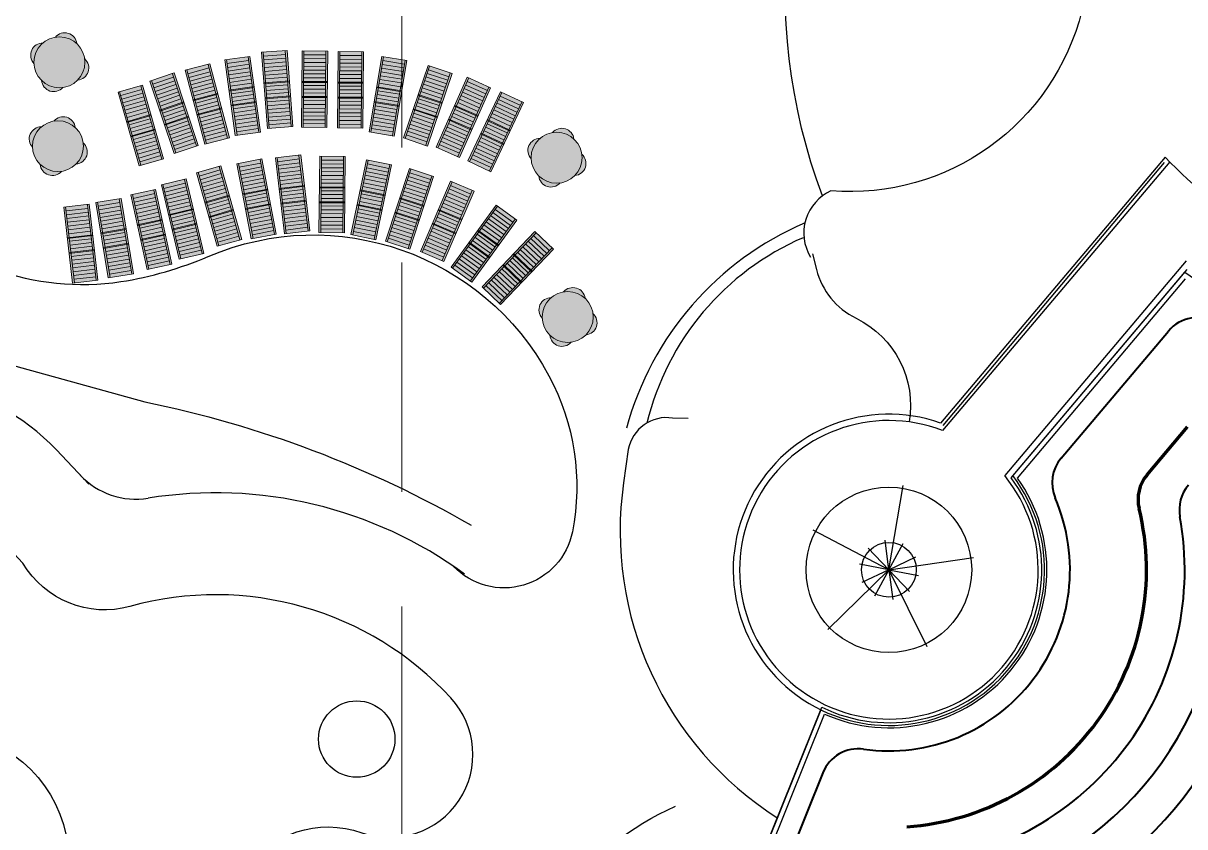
# Model space of a CAD drawing. Header units: feet. Extents: x 10084 to 13321, y 3329 to 8503.
# Drawn here: x 10947.1 to 11038.3, y 4709.6 to 4772.7 of the extents above; entities that cross this region are included whole.
import ezdxf

# ---------------------------------------------------------------- set-up
doc = ezdxf.new("R2010")
doc.units = ezdxf.units.FT
doc.header["$LTSCALE"] = 40
doc.header["$MEASUREMENT"] = 0
doc.linetypes.add('DASHED', pattern=[0.75, 0.5, -0.25])
doc.linetypes.add('HIDDEN', pattern=[0.375, 0.25, -0.125])
for name, color, linetype in [('amenity center', 31, 'Continuous'), ('GRID', 254, 'DASHED'), ('Level 1', 7, 'Continuous'), ('Level 8', 7, 'Continuous')]:
    doc.layers.add(name, color=color, linetype=linetype)

msp = doc.modelspace()

# ---------------------------------------------------------------- hatches: boundary and pattern name
at = {"layer": 'Level 8', "linetype": 'Continuous', "lineweight": 0}
for points in [[(10951.946, 4769.858, -0.658528), (10951.395, 4768.193, -0.163373), (10950.23, 4767.608, -0.644021), (10948.566, 4768.16, -0.183004), (10947.967, 4769.503, -0.65192), (10948.666, 4771.112, -0.130547), (10949.645, 4771.565, -0.639754), (10951.323, 4771.057, -0.175784)], [(10951.83, 4763.276, -0.658528), (10951.279, 4761.611, -0.163373), (10950.115, 4761.026, -0.644021), (10948.45, 4761.578, -0.183004), (10947.851, 4762.921, -0.65192), (10948.551, 4764.53, -0.130547), (10949.529, 4764.982, -0.639754), (10951.208, 4764.475, -0.175784)], [(10990.957, 4762.369, -0.658528), (10990.406, 4760.704, -0.163373), (10989.242, 4760.119, -0.644021), (10987.577, 4760.671, -0.183004), (10986.978, 4762.014, -0.65192), (10987.678, 4763.623, -0.130547), (10988.656, 4764.076, -0.639754), (10990.335, 4763.568, -0.175784)], [(10991.827, 4749.869, -0.658528), (10991.276, 4748.204, -0.163373), (10990.112, 4747.619, -0.644021), (10988.447, 4748.171, -0.183004), (10987.848, 4749.514, -0.65192), (10988.548, 4751.123, -0.130547), (10989.526, 4751.575, -0.639754), (10991.205, 4751.068, -0.175784)]]:
    msp.add_hatch(color=7, dxfattribs=at).paths.add_polyline_path(points)

# ---------------------------------------------------------------- linework, layer by layer
at = {"layer": 'amenity center', "color": 7}
for p, q in [((11036.727, 4762.143), (11019.106, 4741.283)), ((11037.075, 4761.78), (11019.261, 4740.692)), ((11038.365, 4754.01), (11024.13, 4737.157)), ((11024.628, 4736.983), (11038.26, 4753.119)), ((11038.432, 4753.324), (11024.771, 4737.151)), ((11025.132, 4736.965), (11038.329, 4752.588)), ((11015.043, 4729.763), (11016.175, 4736.376)), ((11015.043, 4729.763), (11009.103, 4732.883)), ((11015.043, 4729.763), (11014.743, 4732.096)), ((11015.043, 4729.763), (11013.429, 4731.474)), ((11015.043, 4729.763), (11016.172, 4731.827)), ((11015.043, 4729.763), (11012.732, 4730.199)), ((11015.043, 4729.763), (11017.169, 4730.769)), ((11015.043, 4729.763), (11021.683, 4730.731)), ((11015.043, 4729.763), (11010.241, 4725.078)), ((11015.043, 4729.763), (11012.917, 4728.757)), ((11015.043, 4729.763), (11013.915, 4727.699)), ((11015.043, 4729.763), (11017.355, 4729.327)), ((11015.043, 4729.763), (11016.657, 4728.052)), ((11015.043, 4729.763), (11015.343, 4727.43)), ((11015.043, 4729.763), (11018.015, 4723.748)), ((10999.185, 4692.611), (11009.775, 4718.981)), ((10999.552, 4692.463), (11009.987, 4718.446))]:
    msp.add_line(p, q, dxfattribs=at)
at = {"layer": 'amenity center', "color": 7, "ltscale": 100}
msp.add_line((11019.311, 4741.098), (11036.672, 4761.729), dxfattribs=at)
at = {"layer": 'amenity center', "color": 7, "ltscale": 100, "flags": 128}
for points in [[(11009.695, 4718.781), (10999.185, 4692.611), (10932.199, 4699.381), (10910.488, 4701.84), (10910.488, 4701.84, -0.149704), (10893.395, 4709.27), (10893.395, 4709.27), (10882.392, 4718.617), (10882.392, 4718.617, -0.099824), (10868.407, 4736.359), (10868.407, 4736.359, -0.047762), (10857.18, 4765.04), (10857.18, 4765.04, -0.086228), (10855.069, 4784.948), (10855.069, 4784.948), (10857.069, 4822.617), (10857.069, 4822.617, -0.041735), (10861.735, 4856.598), (10861.735, 4856.598, -0.02715), (10868.739, 4881.502, -0.025985), (10881.406, 4913.177)], [(11026.382, 4808.79), (11023.332, 4809.002), (11017.533, 4809.496), (11017.533, 4809.496, 0.25026), (11014.406, 4808.283), (11014.406, 4808.283), (11014.406, 4808.283), (11014.406, 4808.283, 0.317674), (11013.48, 4803.576, 0.102073), (11019.415, 4795.367, -0.849543), (11010.502, 4759.509, 0.449255), (11008.897, 4754.298)], [(11057.616, 4764.999), (11055.098, 4751.967), (11053.249, 4752.437), (11053.249, 4752.437, -0.142124), (11036.727, 4762.143)], [(10999.185, 4692.611), (11009.775, 4718.981), (11009.775, 4718.981, 0.788532), (11024.628, 4736.983), (11024.628, 4736.983), (11038.26, 4753.119), (11038.26, 4753.119, 0.370535), (11095.921, 4758.668)], [(10912.353, 4748.816), (10923.483, 4749.034), (10923.483, 4749.034, -0.047443), (10944.999, 4746.168), (10944.999, 4746.168), (10956.653, 4742.944), (10956.653, 4742.944, -0.080273), (10982.271, 4733.267)], [(10999.288, 4741.639), (10998.071, 4741.667), (10998.071, 4741.667, 0.408654), (10994.6, 4739.204), (10994.6, 4739.204), (10994.225, 4736.582), (10994.225, 4736.582, 0.294282), (11006.29, 4710.302)]]:
    msp.add_lwpolyline(points, format="xyb", dxfattribs=at)
at = {"layer": 'amenity center', "color": 7, "flags": 128}
for points in [[(10897.024, 4753.27, -0.021155), (10898.767, 4753.566, 0.154497), (10915.884, 4761.458, -0.381673), (10936.602, 4758.846, 0.249383), (10954.791, 4752.377, 0.06173), (10961.637, 4754.35, -0.388325), (10988.369, 4744.987, -0.173463), (10990.212, 4732.754, -0.60788), (10980.895, 4730.03)], [(11057.829, 4763.652), (11055.098, 4751.967), (11053.249, 4752.437), (11053.249, 4752.437, -0.142124), (11036.727, 4762.143)], [(11009.049, 4754.551), (11009.357, 4753.329), (11009.357, 4753.329, 0.221207), (11012.466, 4749.507, -0.333958), (11016.636, 4741.369)], [(10952.258, 4736.481), (10949.729, 4739.166), (10949.729, 4739.166, 0.331339), (10929.587, 4742.733)], [(10965.931, 4707.719), (10968.106, 4704.388), (10968.106, 4704.388, 0.530128), (10989.481, 4704.013, -0.137453), (10998.308, 4711.212)]]:
    msp.add_lwpolyline(points, format="xyb", dxfattribs=at)
msp.add_lwpolyline([(10947.104, 4730.286), (10943.906, 4733.68), (10943.906, 4733.68, 1.158835), (10932.715, 4719.504, 0.119039), (10940.909, 4717.109, -0.341919), (10950.501, 4708.923, 0.660994), (10964.491, 4706.128, -0.340292), (10973.684, 4709.123, 0.78236), (10980.679, 4719.704, 0.281643), (10955.498, 4726.892, -0.339895), (10947.104, 4730.286)], format="xyb", close=True, dxfattribs=at)
at = {"layer": 'amenity center', "color": 7}
for centre, radius in [((11015.043, 4729.763), 6.497), ((11015.043, 4729.763), 2.151), ((10973.29, 4716.477), 3)]:
    msp.add_circle(centre, radius, dxfattribs=at)
at = {"layer": 'amenity center', "color": 7, "extrusion": (0, 0, -1)}
msp.add_arc((-11053.576, 4775.419), 46.687, 339.55615, 33.57935, dxfattribs=at)
at = {"layer": 'amenity center', "color": 7}
for centre, radius, start, end in [((11018.06, 4734.499), 24.447, 113.09654, 164.89799), ((11016.764, 4736.271), 21.298, 113.33663, 166.42608), ((11015.043, 4729.763), 12.215, 70.57526, 37.21719), ((11015.043, 4729.763), 11.715, 68.89626, 39.13883), ((10955.958, 4741.304), 6, 223.29257, 279.21024), ((11015.043, 4729.763), 12, 243.96009, 36.98774), ((11015.043, 4729.763), 12.396, 245.92429, 35.52403), ((10962.214, 4702.719), 33.088, 53.81328, 99.2093)]:
    msp.add_arc(centre, radius, start, end, dxfattribs=at)
at = {"layer": 'GRID', "color": 252, "linetype": 'HIDDEN', "lineweight": 0, "ltscale": 1.8}
msp.add_line((10976.845, 3736.892), (10976.758, 8414.935), dxfattribs=at)
at = {"layer": 'Level 1', "color": 5, "linetype": 'Continuous', "lineweight": 40}
for p, q in [((11028.553, 4738.53), (11036.971, 4748.495)), ((11009.863, 4713.834), (11003.048, 4696.862))]:
    msp.add_line(p, q, dxfattribs=at)
at = {"layer": 'Level 1', "color": 5, "linetype": 'Continuous', "lineweight": 70}
msp.add_line((11035.3, 4737.219), (11038.477, 4740.98), dxfattribs=at)
at = {"layer": 'Level 1', "color": 5, "linetype": 'Continuous', "lineweight": 40}
for centre, radius, start, end in [((11039.263, 4746.559), 3, 60.17003, 139.81097), ((11030.845, 4736.594), 3, 139.80869, 203.37777), ((11040.832, 4734.47), 3, 139.81097, 190.34343), ((11015.043, 4729.763), 14.215, 261.99959, 23.37777), ((11015.043, 4729.763), 23.215, 278.17589, 10.34343), ((11015.043, 4729.763), 26.215, 281.63134, 2.8776), ((11015.043, 4729.763), 29.215, 284.54804, 355.45293), ((11015.043, 4729.763), 32.215, 287.05341, 349.77251), ((11012.647, 4712.716), 3, 81.99959, 158.12066)]:
    msp.add_arc(centre, radius, start, end, dxfattribs=at)
at = {"layer": 'Level 1', "color": 5, "linetype": 'Continuous', "lineweight": 70}
for centre, radius, start, end in [((11037.592, 4735.283), 3, 139.81097, 193.75636), ((11015.043, 4729.763), 20.215, 273.99056, 13.75637), ((11015.043, 4729.763), 35.215, 289.23615, 345.21917)]:
    msp.add_arc(centre, radius, start, end, dxfattribs=at)
at = {"layer": 'Level 8', "color": 7, "linetype": 'Continuous', "lineweight": 0}
for p, q in [((10966.42, 4764.405), (10965.959, 4770.384)), ((10967.699, 4770.214), (10965.983, 4770.074)), ((10968.135, 4764.545), (10967.677, 4770.498)), ((10969.095, 4764.496), (10969.152, 4770.493)), ((10970.871, 4770.173), (10969.149, 4770.182)), ((10970.816, 4764.487), (10970.874, 4770.457)), ((10971.919, 4764.444), (10971.976, 4770.44)), ((10973.695, 4770.12), (10971.973, 4770.13)), ((10973.64, 4764.435), (10973.697, 4770.405)), ((10963.158, 4763.649), (10961.628, 4769.42)), ((10963.899, 4763.862), (10963.06, 4769.8)), ((10964.808, 4769.74), (10963.104, 4769.492)), ((10964.849, 4769.443), (10963.146, 4769.195)), ((10965.602, 4764.11), (10964.768, 4770.022)), ((10967.722, 4769.915), (10966.006, 4769.775)), ((10967.745, 4769.615), (10966.029, 4769.476)), ((10967.768, 4769.316), (10966.052, 4769.177)), ((10970.862, 4769.273), (10969.14, 4769.282)), ((10970.865, 4769.573), (10969.144, 4769.582)), ((10970.868, 4769.873), (10969.146, 4769.882)), ((10973.686, 4769.22), (10971.964, 4769.23)), ((10973.689, 4769.52), (10971.967, 4769.53)), ((10973.692, 4769.82), (10971.97, 4769.83)), ((10974.406, 4764.116), (10975.393, 4770.031)), ((10976.992, 4769.152), (10975.292, 4769.428)), ((10977.041, 4769.448), (10975.342, 4769.724)), ((10976.104, 4763.84), (10977.088, 4769.729)), ((10977.088, 4763.619), (10979.007, 4769.3)), ((10958.917, 4768.422), (10957.287, 4767.868)), ((10960.725, 4763.031), (10958.827, 4768.692)), ((10961.497, 4763.201), (10959.959, 4768.997)), ((10961.701, 4769.145), (10960.038, 4768.697)), ((10961.778, 4768.855), (10960.115, 4768.407)), ((10961.854, 4768.565), (10960.192, 4768.117)), ((10964.891, 4769.146), (10963.188, 4768.898)), ((10964.933, 4768.849), (10963.229, 4768.601)), ((10964.975, 4768.552), (10963.271, 4768.304)), ((10967.791, 4769.017), (10966.075, 4768.878)), ((10967.814, 4768.718), (10966.098, 4768.579)), ((10967.837, 4768.419), (10966.121, 4768.28)), ((10970.853, 4768.373), (10969.132, 4768.382)), ((10970.856, 4768.673), (10969.135, 4768.682)), ((10970.859, 4768.973), (10969.138, 4768.982)), ((10973.677, 4768.32), (10971.956, 4768.33)), ((10973.68, 4768.62), (10971.959, 4768.63)), ((10973.683, 4768.92), (10971.961, 4768.93)), ((10976.844, 4768.264), (10975.144, 4768.541)), ((10976.893, 4768.56), (10975.193, 4768.837)), ((10976.942, 4768.856), (10975.243, 4769.133)), ((10980.349, 4767.893), (10978.716, 4768.437)), ((10978.721, 4763.075), (10980.632, 4768.731)), ((10980.445, 4768.177), (10978.812, 4768.721)), ((10980.541, 4768.461), (10978.908, 4769.006)), ((10979.654, 4762.878), (10982.088, 4768.359)), ((10956.426, 4767.464), (10954.773, 4766.981)), ((10957.997, 4761.999), (10956.348, 4767.737)), ((10959.095, 4762.477), (10957.188, 4768.162)), ((10959.013, 4768.137), (10957.382, 4767.583)), ((10959.108, 4767.853), (10957.478, 4767.299)), ((10959.203, 4767.568), (10957.573, 4767.014)), ((10961.931, 4768.275), (10960.269, 4767.827)), ((10962.008, 4767.985), (10960.346, 4767.537)), ((10962.085, 4767.695), (10960.423, 4767.247)), ((10962.162, 4767.405), (10960.5, 4766.957)), ((10965.242, 4767.68), (10963.263, 4767.394)), ((10965.252, 4767.611), (10963.272, 4767.325)), ((10965.017, 4768.255), (10963.313, 4768.007)), ((10965.059, 4767.958), (10963.355, 4767.71)), ((10968.002, 4768.13), (10966.008, 4767.97)), ((10968.007, 4768.06), (10966.014, 4767.9)), ((10967.87, 4767.82), (10966.167, 4767.682)), ((10967.895, 4767.521), (10966.19, 4767.382)), ((10970.992, 4768.001), (10968.992, 4768.013)), ((10970.993, 4768.071), (10968.993, 4768.084)), ((10970.834, 4767.473), (10969.123, 4767.482)), ((10970.835, 4767.773), (10969.126, 4767.782)), ((10973.816, 4767.948), (10971.816, 4767.961)), ((10973.817, 4768.019), (10971.817, 4768.031)), ((10973.657, 4767.42), (10971.947, 4767.43)), ((10973.659, 4767.72), (10971.95, 4767.73)), ((10976.824, 4767.283), (10974.85, 4767.606)), ((10976.836, 4767.353), (10974.862, 4767.675)), ((10976.745, 4767.672), (10975.045, 4767.949)), ((10976.794, 4767.968), (10975.095, 4768.245)), ((10980.061, 4767.04), (10978.428, 4767.585)), ((10980.157, 4767.324), (10978.524, 4767.869)), ((10980.253, 4767.609), (10978.62, 4768.153)), ((10981.229, 4762.186), (10983.654, 4767.642)), ((10983.295, 4766.834), (10981.718, 4767.526)), ((10983.416, 4767.108), (10981.84, 4767.801)), ((10983.538, 4767.382), (10981.962, 4768.075)), ((10956.345, 4761.517), (10954.688, 4767.28)), ((10956.509, 4767.175), (10954.856, 4766.693)), ((10956.592, 4766.887), (10954.939, 4766.404)), ((10956.675, 4766.599), (10955.022, 4766.116)), ((10959.299, 4767.284), (10957.669, 4766.73)), ((10959.394, 4767), (10957.764, 4766.446)), ((10959.72, 4766.476), (10957.826, 4765.834)), ((10959.489, 4766.715), (10957.86, 4766.161)), ((10962.377, 4767.151), (10960.445, 4766.632)), ((10962.395, 4767.083), (10960.463, 4766.564)), ((10962.304, 4766.822), (10960.654, 4766.377)), ((10962.382, 4766.532), (10960.731, 4766.087)), ((10965.405, 4766.517), (10963.425, 4766.231)), ((10965.13, 4767.362), (10963.439, 4767.116)), ((10965.174, 4767.065), (10963.481, 4766.819)), ((10965.217, 4766.768), (10963.523, 4766.522)), ((10968.09, 4766.96), (10966.097, 4766.8)), ((10968.096, 4766.889), (10966.102, 4766.73)), ((10967.919, 4767.222), (10966.213, 4767.083)), ((10967.967, 4766.624), (10966.259, 4766.485)), ((10970.979, 4766.827), (10968.979, 4766.839)), ((10970.98, 4766.897), (10968.98, 4766.909)), ((10970.829, 4766.573), (10969.115, 4766.582)), ((10970.832, 4767.173), (10969.121, 4767.182)), ((10973.803, 4766.774), (10971.803, 4766.787)), ((10973.804, 4766.844), (10971.804, 4766.857)), ((10973.652, 4766.52), (10971.939, 4766.53)), ((10973.656, 4767.12), (10971.944, 4767.13)), ((10976.64, 4766.195), (10974.667, 4766.518)), ((10976.537, 4766.49), (10974.848, 4766.765)), ((10976.585, 4766.786), (10974.897, 4767.061)), ((10976.633, 4767.083), (10974.947, 4767.357)), ((10979.981, 4766.359), (10978.084, 4766.993)), ((10980.004, 4766.426), (10978.107, 4767.06)), ((10979.761, 4766.191), (10978.14, 4766.732)), ((10979.965, 4766.756), (10978.332, 4767.3)), ((10982.929, 4766.011), (10981.353, 4766.704)), ((10983.051, 4766.286), (10981.475, 4766.978)), ((10983.173, 4766.56), (10981.596, 4767.252)), ((10982.144, 4761.787), (10984.685, 4767.219)), ((10983.705, 4761.064), (10986.236, 4766.472)), ((10985.988, 4765.942), (10984.426, 4766.666)), ((10986.115, 4766.214), (10984.553, 4766.938)), ((10956.758, 4766.31), (10955.105, 4765.828)), ((10956.841, 4766.022), (10955.188, 4765.539)), ((10956.924, 4765.734), (10955.271, 4765.251)), ((10959.742, 4766.409), (10957.848, 4765.767)), ((10959.668, 4766.142), (10958.05, 4765.592)), ((10959.765, 4765.858), (10958.146, 4765.308)), ((10959.861, 4765.574), (10958.241, 4765.023)), ((10962.676, 4766.016), (10960.745, 4765.497)), ((10962.694, 4765.948), (10960.763, 4765.429)), ((10962.46, 4766.243), (10960.808, 4765.797)), ((10962.616, 4765.663), (10960.962, 4765.217)), ((10965.414, 4766.448), (10963.435, 4766.162)), ((10965.303, 4766.174), (10963.607, 4765.928)), ((10965.346, 4765.877), (10963.649, 4765.631)), ((10965.389, 4765.58), (10963.691, 4765.334)), ((10967.992, 4766.325), (10966.282, 4766.186)), ((10968.016, 4766.026), (10966.306, 4765.887)), ((10968.04, 4765.727), (10966.329, 4765.588)), ((10970.824, 4765.673), (10969.106, 4765.682)), ((10970.825, 4765.973), (10969.109, 4765.982)), ((10970.827, 4766.273), (10969.112, 4766.282)), ((10973.647, 4765.62), (10971.93, 4765.63)), ((10973.649, 4765.92), (10971.933, 4765.93)), ((10973.65, 4766.22), (10971.936, 4766.23)), ((10976.344, 4765.306), (10974.65, 4765.582)), ((10976.629, 4766.125), (10974.655, 4766.448)), ((10976.392, 4765.602), (10974.7, 4765.877)), ((10976.441, 4765.898), (10974.749, 4766.173)), ((10979.603, 4765.247), (10977.707, 4765.882)), ((10979.626, 4765.314), (10977.729, 4765.948)), ((10979.381, 4765.053), (10977.755, 4765.595)), ((10979.571, 4765.622), (10977.948, 4766.163)), ((10979.666, 4765.907), (10978.043, 4766.448)), ((10982.431, 4764.919), (10980.866, 4765.607)), ((10982.787, 4765.341), (10980.957, 4766.147)), ((10982.816, 4765.405), (10980.985, 4766.211)), ((10982.552, 4765.194), (10980.988, 4765.881)), ((10982.807, 4765.737), (10981.231, 4766.43)), ((10985.48, 4764.856), (10983.917, 4765.579)), ((10985.607, 4765.127), (10984.044, 4765.85)), ((10985.734, 4765.399), (10984.172, 4766.122)), ((10985.861, 4765.671), (10984.299, 4766.394)), ((10957.143, 4765.484), (10955.223, 4764.925)), ((10957.163, 4765.417), (10955.243, 4764.858)), ((10957.077, 4765.153), (10955.437, 4764.674)), ((10957.161, 4764.865), (10955.52, 4764.386)), ((10960.092, 4765.362), (10958.198, 4764.72)), ((10960.114, 4765.295), (10958.22, 4764.653)), ((10960.054, 4765.006), (10958.432, 4764.455)), ((10960.151, 4764.722), (10958.527, 4764.17)), ((10962.694, 4765.374), (10961.039, 4764.927)), ((10962.772, 4765.084), (10961.116, 4764.637)), ((10962.851, 4764.794), (10961.193, 4764.347)), ((10965.432, 4765.284), (10963.733, 4765.037)), ((10965.476, 4764.987), (10963.775, 4764.739)), ((10965.519, 4764.69), (10963.817, 4764.443)), ((10968.064, 4765.428), (10966.352, 4765.289)), ((10968.089, 4765.129), (10966.375, 4764.99)), ((10968.113, 4764.83), (10966.398, 4764.69)), ((10970.819, 4764.773), (10969.098, 4764.782)), ((10970.82, 4765.073), (10969.101, 4765.082)), ((10970.822, 4765.373), (10969.103, 4765.382)), ((10973.642, 4764.72), (10971.922, 4764.73)), ((10973.644, 4765.02), (10971.924, 4765.03)), ((10973.646, 4765.32), (10971.927, 4765.33)), ((10976.2, 4764.418), (10974.502, 4764.694)), ((10976.248, 4764.714), (10974.552, 4764.99)), ((10976.296, 4765.01), (10974.601, 4765.286)), ((10979.097, 4764.199), (10977.468, 4764.742)), ((10979.192, 4764.484), (10977.564, 4765.027)), ((10979.286, 4764.768), (10977.66, 4765.311)), ((10982.308, 4764.268), (10980.478, 4765.074)), ((10982.069, 4764.095), (10980.5, 4764.785)), ((10982.337, 4764.333), (10980.507, 4765.139)), ((10982.311, 4764.645), (10980.744, 4765.333)), ((10985.324, 4764.188), (10983.51, 4765.03)), ((10985.087, 4764.046), (10983.536, 4764.764)), ((10985.354, 4764.251), (10983.54, 4765.093)), ((10985.352, 4764.584), (10983.79, 4765.307)), ((10957.466, 4764.355), (10955.546, 4763.796)), ((10957.486, 4764.288), (10955.565, 4763.729)), ((10957.245, 4764.577), (10955.603, 4764.098)), ((10957.414, 4764.002), (10955.769, 4763.521)), ((10960.247, 4764.438), (10958.623, 4763.886)), ((10960.344, 4764.154), (10958.718, 4763.601)), ((10960.441, 4763.87), (10958.813, 4763.317)), ((10962.929, 4764.505), (10961.27, 4764.057)), ((10963.007, 4764.215), (10961.346, 4763.767)), ((10963.085, 4763.925), (10961.424, 4763.477)), ((10965.562, 4764.393), (10963.859, 4764.145)), ((10976.151, 4764.121), (10974.453, 4764.398)), ((10978.812, 4763.345), (10977.18, 4763.89)), ((10978.907, 4763.63), (10977.275, 4764.174)), ((10979.002, 4763.915), (10977.371, 4764.458)), ((10981.707, 4763.271), (10980.135, 4763.962)), ((10981.828, 4763.546), (10980.257, 4764.236)), ((10981.949, 4763.821), (10980.379, 4764.511)), ((10984.825, 4763.125), (10983.011, 4763.967)), ((10984.855, 4763.189), (10983.041, 4764.03)), ((10984.835, 4763.501), (10983.282, 4764.22)), ((10984.961, 4763.773), (10983.409, 4764.492)), ((10957.498, 4763.714), (10955.852, 4763.233)), ((10957.582, 4763.426), (10955.934, 4762.945)), ((10957.666, 4763.138), (10956.017, 4762.656)), ((10957.75, 4762.85), (10956.1, 4762.368)), ((10960.537, 4763.586), (10958.909, 4763.032)), ((10960.634, 4763.302), (10959.004, 4762.748)), ((10981.345, 4762.447), (10979.77, 4763.14)), ((10981.466, 4762.722), (10979.891, 4763.414)), ((10981.586, 4762.997), (10980.013, 4763.688)), ((10984.204, 4762.14), (10982.646, 4762.861)), ((10984.33, 4762.412), (10982.773, 4763.133)), ((10984.456, 4762.685), (10982.9, 4763.405)), ((10984.583, 4762.957), (10983.027, 4763.677)), ((10957.834, 4762.562), (10956.183, 4762.08)), ((10957.918, 4762.274), (10956.266, 4761.791)), ((10966.842, 4756.098), (10965.712, 4761.96)), ((10967.761, 4756.145), (10967.043, 4762.098)), ((10968.788, 4762.003), (10967.08, 4761.79)), ((10969.469, 4756.358), (10968.754, 4762.286)), ((10970.478, 4756.228), (10970.535, 4762.225)), ((10972.254, 4761.905), (10970.532, 4761.914)), ((10972.199, 4756.219), (10972.257, 4762.189)), ((10972.976, 4756.045), (10974.196, 4761.916)), ((10983.826, 4761.323), (10982.265, 4762.046)), ((10983.952, 4761.596), (10982.392, 4762.318)), ((10984.078, 4761.868), (10982.519, 4762.59)), ((10962.576, 4761.14), (10960.922, 4760.663)), ((10964.127, 4755.67), (10962.498, 4761.414)), ((10965.154, 4755.765), (10964.017, 4761.653)), ((10965.766, 4761.681), (10964.076, 4761.348)), ((10965.823, 4761.386), (10964.133, 4761.053)), ((10965.879, 4761.092), (10964.19, 4760.758)), ((10968.824, 4761.705), (10967.116, 4761.492)), ((10968.86, 4761.407), (10967.152, 4761.194)), ((10968.896, 4761.109), (10967.188, 4760.896)), ((10972.245, 4761.005), (10970.523, 4761.014)), ((10972.248, 4761.305), (10970.526, 4761.314)), ((10972.251, 4761.605), (10970.529, 4761.614)), ((10975.698, 4760.681), (10974.011, 4761.025)), ((10975.759, 4760.975), (10974.072, 4761.319)), ((10975.82, 4761.269), (10974.133, 4761.612)), ((10974.662, 4755.702), (10975.878, 4761.548)), ((10975.686, 4755.505), (10977.545, 4761.207)), ((10959.833, 4760.108), (10958.16, 4759.699)), ((10961.157, 4754.578), (10959.766, 4760.385)), ((10962.473, 4755.193), (10960.837, 4760.962)), ((10962.658, 4760.851), (10961.003, 4760.375)), ((10962.74, 4760.563), (10961.085, 4760.086)), ((10962.822, 4760.274), (10961.167, 4759.798)), ((10965.936, 4760.797), (10964.247, 4760.464)), ((10965.993, 4760.502), (10964.304, 4760.169)), ((10966.05, 4760.208), (10964.361, 4759.875)), ((10968.932, 4760.812), (10967.224, 4760.599)), ((10968.968, 4760.514), (10967.259, 4760.301)), ((10969.004, 4760.216), (10967.295, 4760.003)), ((10972.237, 4760.105), (10970.515, 4760.114)), ((10972.239, 4760.405), (10970.518, 4760.414)), ((10972.242, 4760.705), (10970.521, 4760.714)), ((10975.514, 4759.8), (10973.827, 4760.144)), ((10975.576, 4760.094), (10973.888, 4760.437)), ((10975.637, 4760.388), (10973.949, 4760.731)), ((10978.902, 4759.814), (10977.263, 4760.341)), ((10977.325, 4754.979), (10979.176, 4760.655)), ((10978.995, 4760.099), (10977.355, 4760.626)), ((10979.088, 4760.384), (10977.448, 4760.911)), ((10978.418, 4754.694), (10980.772, 4760.21)), ((10956.98, 4753.353), (10955.689, 4759.209)), ((10957.436, 4759.283), (10955.756, 4758.905)), ((10958.659, 4753.73), (10957.374, 4759.561)), ((10959.485, 4754.17), (10958.087, 4760.002)), ((10959.903, 4759.816), (10958.23, 4759.408)), ((10959.972, 4759.524), (10958.3, 4759.116)), ((10960.042, 4759.232), (10958.37, 4758.824)), ((10962.903, 4759.986), (10961.249, 4759.509)), ((10962.985, 4759.697), (10961.331, 4759.22)), ((10963.067, 4759.408), (10961.413, 4758.932)), ((10966.303, 4759.645), (10964.341, 4759.26)), ((10966.317, 4759.576), (10964.354, 4759.191)), ((10966.106, 4759.913), (10964.417, 4759.58)), ((10966.208, 4759.322), (10964.531, 4758.991)), ((10969.181, 4759.935), (10967.196, 4759.689)), ((10969.189, 4759.865), (10967.205, 4759.619)), ((10969.063, 4759.619), (10967.367, 4759.407)), ((10969.1, 4759.321), (10967.403, 4759.109)), ((10972.375, 4759.733), (10970.375, 4759.745)), ((10972.376, 4759.803), (10970.376, 4759.815)), ((10972.217, 4759.205), (10970.506, 4759.214)), ((10972.218, 4759.505), (10970.509, 4759.514)), ((10975.517, 4759.115), (10973.558, 4759.515)), ((10975.532, 4759.183), (10973.572, 4759.584)), ((10975.319, 4758.921), (10973.644, 4759.262)), ((10975.453, 4759.506), (10973.766, 4759.85)), ((10978.529, 4758.673), (10976.891, 4759.2)), ((10978.622, 4758.958), (10976.984, 4759.485)), ((10978.716, 4759.243), (10977.076, 4759.77)), ((10978.808, 4759.529), (10977.169, 4760.056)), ((10980.004, 4754.025), (10982.348, 4759.517)), ((10982.001, 4758.703), (10980.414, 4759.372)), ((10982.118, 4758.979), (10980.532, 4759.648)), ((10982.236, 4759.255), (10980.65, 4759.924)), ((10952.844, 4752.482), (10952.161, 4758.413)), ((10953.939, 4752.693), (10952.954, 4758.608)), ((10954.702, 4758.591), (10953.005, 4758.301)), ((10954.751, 4758.295), (10953.054, 4758.006)), ((10955.635, 4752.982), (10954.655, 4758.872)), ((10957.5, 4758.99), (10955.82, 4758.612)), ((10957.565, 4758.697), (10955.885, 4758.319)), ((10957.629, 4758.404), (10955.949, 4758.026)), ((10960.112, 4758.941), (10958.44, 4758.532)), ((10960.182, 4758.649), (10958.509, 4758.241)), ((10960.252, 4758.357), (10958.579, 4757.949)), ((10963.286, 4759.158), (10961.364, 4758.606)), ((10963.305, 4759.091), (10961.383, 4758.539)), ((10963.219, 4758.828), (10961.577, 4758.355)), ((10963.302, 4758.539), (10961.658, 4758.066)), ((10966.524, 4758.492), (10964.561, 4758.107)), ((10966.537, 4758.423), (10964.575, 4758.038)), ((10966.266, 4759.027), (10964.588, 4758.696)), ((10966.324, 4758.733), (10964.645, 4758.402)), ((10969.32, 4758.769), (10967.335, 4758.523)), ((10969.328, 4758.699), (10967.343, 4758.453)), ((10969.137, 4759.023), (10967.439, 4758.811)), ((10969.211, 4758.428), (10967.511, 4758.216)), ((10972.362, 4758.559), (10970.362, 4758.571)), ((10972.363, 4758.629), (10970.363, 4758.641)), ((10972.212, 4758.305), (10970.498, 4758.314)), ((10972.215, 4758.905), (10970.504, 4758.914)), ((10975.276, 4757.965), (10973.317, 4758.366)), ((10975.291, 4758.034), (10973.332, 4758.435)), ((10975.199, 4758.334), (10973.522, 4758.675)), ((10975.259, 4758.628), (10973.583, 4758.969)), ((10978.24, 4757.821), (10976.612, 4758.344)), ((10978.55, 4758.276), (10976.647, 4758.89)), ((10978.572, 4758.343), (10976.668, 4758.957)), ((10978.332, 4758.106), (10976.705, 4758.629)), ((10981.529, 4757.599), (10979.943, 4758.268)), ((10981.647, 4757.875), (10980.061, 4758.544)), ((10981.765, 4758.151), (10980.179, 4758.82)), ((10981.883, 4758.427), (10980.297, 4759.096)), ((10980.808, 4753.441), (10984.329, 4758.295)), ((10951.135, 4752.278), (10950.449, 4758.235)), ((10952.194, 4758.13), (10950.484, 4757.926)), ((10952.228, 4757.832), (10950.519, 4757.628)), ((10952.263, 4757.534), (10950.553, 4757.33)), ((10954.8, 4757.999), (10953.103, 4757.71)), ((10954.85, 4757.703), (10953.152, 4757.414)), ((10954.899, 4757.408), (10953.202, 4757.118)), ((10957.694, 4758.111), (10956.014, 4757.733)), ((10957.758, 4757.818), (10956.079, 4757.44)), ((10957.823, 4757.525), (10956.143, 4757.147)), ((10960.46, 4758.098), (10958.517, 4757.626)), ((10960.477, 4758.03), (10958.533, 4757.557)), ((10960.379, 4757.771), (10958.719, 4757.366)), ((10960.451, 4757.479), (10958.789, 4757.074)), ((10963.605, 4758.028), (10961.683, 4757.476)), ((10963.624, 4757.96), (10961.701, 4757.408)), ((10963.385, 4758.251), (10961.74, 4757.777)), ((10963.551, 4757.674), (10961.904, 4757.2)), ((10963.634, 4757.386), (10961.986, 4756.912)), ((10966.44, 4758.144), (10964.759, 4757.813)), ((10966.498, 4757.85), (10964.816, 4757.518)), ((10966.556, 4757.556), (10964.872, 4757.224)), ((10969.249, 4758.13), (10967.547, 4757.918)), ((10969.286, 4757.833), (10967.583, 4757.62)), ((10969.323, 4757.535), (10967.619, 4757.322)), ((10972.207, 4757.405), (10970.489, 4757.414)), ((10972.208, 4757.705), (10970.492, 4757.714)), ((10972.21, 4758.005), (10970.495, 4758.014)), ((10974.96, 4757.158), (10973.278, 4757.5)), ((10975.02, 4757.452), (10973.339, 4757.794)), ((10975.079, 4757.746), (10973.4, 4758.088)), ((10978.184, 4757.161), (10976.281, 4757.775)), ((10978.206, 4757.227), (10976.303, 4757.841)), ((10977.964, 4756.964), (10976.333, 4757.489)), ((10978.148, 4757.535), (10976.519, 4758.059)), ((10981.166, 4756.776), (10979.59, 4757.441)), ((10981.515, 4757.202), (10979.673, 4757.981)), ((10981.543, 4757.267), (10979.701, 4758.046)), ((10981.282, 4757.052), (10979.708, 4757.716)), ((10985.192, 4756.552), (10983.795, 4757.557)), ((10985.368, 4756.795), (10983.971, 4757.8)), ((10985.545, 4757.037), (10984.147, 4758.043)), ((10952.297, 4757.236), (10950.587, 4757.032)), ((10952.331, 4756.938), (10950.621, 4756.734)), ((10952.365, 4756.64), (10950.656, 4756.436)), ((10955.187, 4756.543), (10953.215, 4756.208)), ((10955.199, 4756.473), (10953.227, 4756.139)), ((10954.948, 4757.111), (10953.251, 4756.822)), ((10954.997, 4756.815), (10953.3, 4756.526)), ((10958.027, 4757.262), (10956.075, 4756.825)), ((10958.042, 4757.194), (10956.09, 4756.757)), ((10957.94, 4756.936), (10956.273, 4756.561)), ((10958.006, 4756.644), (10956.337, 4756.268)), ((10960.732, 4756.956), (10958.789, 4756.483)), ((10960.748, 4756.887), (10958.805, 4756.415)), ((10960.522, 4757.188), (10958.859, 4756.782)), ((10960.664, 4756.605), (10958.999, 4756.199)), ((10963.717, 4757.098), (10962.068, 4756.623)), ((10963.8, 4756.81), (10962.15, 4756.334)), ((10963.883, 4756.521), (10962.232, 4756.046)), ((10966.614, 4757.261), (10964.929, 4756.929)), ((10966.672, 4756.967), (10964.986, 4756.634)), ((10966.73, 4756.673), (10965.043, 4756.34)), ((10969.36, 4757.237), (10967.655, 4757.024)), ((10969.397, 4756.94), (10967.691, 4756.726)), ((10969.434, 4756.642), (10967.727, 4756.429)), ((10972.202, 4756.505), (10970.481, 4756.514)), ((10972.203, 4756.805), (10970.484, 4756.814)), ((10972.205, 4757.105), (10970.487, 4757.114)), ((10974.78, 4756.276), (10973.095, 4756.619)), ((10974.84, 4756.57), (10973.156, 4756.913)), ((10974.9, 4756.864), (10973.217, 4757.206)), ((10977.689, 4756.107), (10976.054, 4756.633)), ((10977.781, 4756.393), (10976.147, 4756.918)), ((10977.872, 4756.678), (10976.24, 4757.203)), ((10981.052, 4756.123), (10979.21, 4756.902)), ((10980.816, 4755.947), (10979.237, 4756.613)), ((10981.08, 4756.188), (10979.238, 4756.967)), ((10981.049, 4756.499), (10979.472, 4757.165)), ((10982.205, 4752.436), (10985.712, 4757.268)), ((10984.487, 4755.581), (10983.09, 4756.586)), ((10984.664, 4755.824), (10983.266, 4756.829)), ((10984.84, 4756.066), (10983.442, 4757.072)), ((10985.016, 4756.309), (10983.618, 4757.315)), ((10952.576, 4756.06), (10950.589, 4755.825)), ((10952.584, 4755.99), (10950.597, 4755.755)), ((10952.4, 4756.342), (10950.69, 4756.138)), ((10952.456, 4755.745), (10950.759, 4755.542)), ((10955.083, 4756.222), (10953.399, 4755.934)), ((10955.134, 4755.926), (10953.448, 4755.638)), ((10955.184, 4755.63), (10953.497, 4755.342)), ((10958.278, 4756.115), (10956.326, 4755.678)), ((10958.293, 4756.047), (10956.341, 4755.609)), ((10958.071, 4756.351), (10956.402, 4755.975)), ((10958.203, 4755.765), (10956.531, 4755.39)), ((10960.735, 4756.313), (10959.069, 4755.907)), ((10960.806, 4756.022), (10959.139, 4755.615)), ((10960.877, 4755.73), (10959.209, 4755.323)), ((10963.966, 4756.233), (10962.314, 4755.757)), ((10964.049, 4755.945), (10962.395, 4755.469)), ((10966.788, 4756.378), (10965.1, 4756.045)), ((10974.72, 4755.982), (10973.034, 4756.325)), ((10977.413, 4755.25), (10975.775, 4755.777)), ((10977.505, 4755.536), (10975.868, 4756.062)), ((10977.597, 4755.822), (10975.961, 4756.348)), ((10980.466, 4755.117), (10978.884, 4755.785)), ((10980.583, 4755.394), (10979.002, 4756.061)), ((10980.699, 4755.67), (10979.119, 4756.337)), ((10983.774, 4754.615), (10982.385, 4755.615)), ((10983.949, 4754.859), (10982.561, 4755.858)), ((10984.125, 4755.102), (10982.737, 4756.1)), ((10984.385, 4755.197), (10982.762, 4756.367)), ((10984.426, 4755.254), (10982.804, 4756.423)), ((10983.235, 4751.874), (10987.373, 4756.214)), ((10987.996, 4754.372), (10986.745, 4755.555)), ((10988.203, 4754.589), (10986.952, 4755.772)), ((10988.41, 4754.806), (10987.159, 4755.989)), ((10952.708, 4754.893), (10950.722, 4754.658)), ((10952.716, 4754.824), (10950.73, 4754.588)), ((10952.491, 4755.447), (10950.793, 4755.244)), ((10952.527, 4755.149), (10950.828, 4754.946)), ((10955.378, 4755.384), (10953.406, 4755.049)), ((10955.389, 4755.315), (10953.418, 4754.98)), ((10955.285, 4755.039), (10953.596, 4754.75)), ((10955.336, 4754.743), (10953.645, 4754.454)), ((10958.269, 4755.473), (10956.596, 4755.097)), ((10958.335, 4755.18), (10956.66, 4754.804)), ((10958.4, 4754.887), (10956.725, 4754.511)), ((10960.948, 4755.439), (10959.279, 4755.032)), ((10961.019, 4755.147), (10959.349, 4754.74)), ((10961.09, 4754.856), (10959.419, 4754.448)), ((10980.116, 4754.288), (10978.531, 4754.957)), ((10980.233, 4754.565), (10978.648, 4755.233)), ((10980.349, 4754.841), (10978.766, 4755.509)), ((10983.073, 4753.641), (10981.68, 4754.644)), ((10983.249, 4753.885), (10981.857, 4754.886)), ((10983.424, 4754.128), (10982.033, 4755.129)), ((10983.694, 4754.248), (10982.071, 4755.417)), ((10983.735, 4754.305), (10982.113, 4755.474)), ((10984.485, 4750.692), (10988.606, 4755.012)), ((10987.167, 4753.503), (10985.917, 4754.686)), ((10987.374, 4753.721), (10986.124, 4754.904)), ((10987.582, 4753.938), (10986.331, 4755.121)), ((10987.789, 4754.155), (10986.538, 4755.338)), ((10952.598, 4754.553), (10950.896, 4754.35)), ((10952.633, 4754.255), (10950.931, 4754.052)), ((10952.669, 4753.957), (10950.965, 4753.754)), ((10955.386, 4754.447), (10953.694, 4754.159)), ((10955.436, 4754.152), (10953.744, 4753.863)), ((10955.487, 4753.856), (10953.793, 4753.567)), ((10958.466, 4754.595), (10956.79, 4754.218)), ((10958.532, 4754.302), (10956.854, 4753.925)), ((10958.598, 4754.009), (10956.919, 4753.632)), ((10982.548, 4752.911), (10981.152, 4753.915)), ((10982.723, 4753.154), (10981.328, 4754.158)), ((10982.898, 4753.398), (10981.504, 4754.401)), ((10986.252, 4752.339), (10984.8, 4753.715)), ((10986.332, 4752.642), (10985.088, 4753.818)), ((10986.538, 4752.86), (10985.296, 4754.035)), ((10986.744, 4753.078), (10985.503, 4754.252)), ((10987.015, 4753.137), (10985.563, 4754.513)), ((10987.063, 4753.188), (10985.611, 4754.563)), ((10952.704, 4753.659), (10950.999, 4753.456)), ((10952.74, 4753.362), (10951.034, 4753.158)), ((10952.776, 4753.064), (10951.068, 4752.86)), ((10955.538, 4753.56), (10953.842, 4753.271)), ((10955.588, 4753.264), (10953.892, 4752.975)), ((10982.373, 4752.667), (10980.976, 4753.672)), ((10985.507, 4751.77), (10984.261, 4752.949)), ((10985.713, 4751.988), (10984.468, 4753.167)), ((10985.919, 4752.206), (10984.674, 4753.384)), ((10986.203, 4752.288), (10984.751, 4753.664)), ((10952.811, 4752.766), (10951.103, 4752.562)), ((10984.683, 4750.898), (10983.432, 4752.081)), ((10984.889, 4751.116), (10983.639, 4752.298)), ((10985.095, 4751.334), (10983.846, 4752.515)), ((10985.301, 4751.552), (10984.053, 4752.732))]:
    msp.add_line(p, q, dxfattribs=at)
at = {"layer": 'Level 8', "color": 7, "linetype": 'Continuous', "lineweight": 0, "flags": 128}
for points in [[(10965.827, 4770.374), (10966.278, 4764.391), (10968.273, 4764.541), (10967.821, 4770.524)], [(10969.011, 4770.495), (10968.944, 4764.495), (10970.944, 4764.473), (10971.011, 4770.472)], [(10971.834, 4770.442), (10971.768, 4764.442), (10973.768, 4764.42), (10973.834, 4770.42)], [(10959.837, 4768.964), (10961.367, 4763.162), (10963.3, 4763.672), (10961.771, 4769.473)], [(10962.929, 4769.781), (10963.759, 4763.839), (10965.74, 4764.115), (10964.91, 4770.058)], [(10975.254, 4770.054), (10974.257, 4764.138), (10976.229, 4763.805), (10977.227, 4769.722)], [(10978.882, 4769.342), (10976.952, 4763.661), (10978.846, 4763.017), (10980.776, 4768.699)], [(10957.057, 4768.118), (10958.955, 4762.427), (10960.853, 4763.06), (10958.954, 4768.751)], [(10981.965, 4768.413), (10979.52, 4762.934), (10981.347, 4762.119), (10983.792, 4767.598)], [(10954.559, 4767.242), (10956.209, 4761.474), (10958.131, 4762.023), (10956.482, 4767.792)], [(10984.564, 4767.275), (10982.013, 4761.845), (10983.823, 4760.994), (10986.374, 4766.425)], [(10963.888, 4761.627), (10965.015, 4755.734), (10966.98, 4756.11), (10965.852, 4762.003)], [(10966.907, 4762.082), (10967.616, 4756.124), (10969.602, 4756.36), (10968.893, 4762.318)], [(10970.394, 4762.227), (10970.327, 4756.227), (10972.327, 4756.205), (10972.394, 4762.204)], [(10974.066, 4761.943), (10972.836, 4756.07), (10974.794, 4755.66), (10976.024, 4761.533)], [(10960.71, 4760.926), (10962.338, 4755.151), (10964.263, 4755.694), (10962.635, 4761.469)], [(10977.426, 4761.244), (10975.557, 4755.543), (10977.458, 4754.92), (10979.326, 4760.622)], [(10957.962, 4759.971), (10959.351, 4754.134), (10961.297, 4754.597), (10959.908, 4760.434)], [(10980.656, 4760.258), (10978.292, 4754.743), (10980.13, 4753.955), (10982.494, 4759.47)], [(10955.557, 4759.179), (10956.839, 4753.318), (10958.793, 4753.746), (10957.51, 4759.607)], [(10950.317, 4758.22), (10950.995, 4752.258), (10952.982, 4752.484), (10952.305, 4758.445)], [(10952.823, 4758.586), (10953.799, 4752.666), (10955.773, 4752.991), (10954.797, 4758.911)], [(10984.225, 4758.37), (10980.693, 4753.519), (10982.31, 4752.342), (10985.841, 4757.193)], [(10987.277, 4756.305), (10983.13, 4751.969), (10984.575, 4750.587), (10988.723, 4754.922)]]:
    msp.add_lwpolyline(points, close=True, dxfattribs=at)
at = {"layer": 'Level 8', "color": 7, "linetype": 'Continuous', "lineweight": 0}
for centre in [(10949.964, 4769.59), (10949.848, 4763.008), (10988.975, 4762.101), (10989.845, 4749.601)]:
    msp.add_circle(centre, 2, dxfattribs=at)
for centre, start, end in [((10948.665, 4770.156), 89.89691, 223.01066), ((10950.374, 4770.947), 6.62393, 139.73769), ((10951.309, 4769.145), 275.13905, 48.2528), ((10949.518, 4768.245), 185.09434, 318.20809), ((10950.258, 4764.364), 6.62393, 139.73769), ((10948.549, 4763.574), 89.89691, 223.01066), ((10989.385, 4763.458), 6.62393, 139.73769), ((10951.194, 4762.563), 275.13905, 48.2528), ((10987.676, 4762.668), 89.89691, 223.01066), ((10990.321, 4761.656), 275.13905, 48.2528), ((10949.402, 4761.663), 185.09434, 318.20809), ((10988.529, 4760.756), 185.09434, 318.20809), ((10990.255, 4750.958), 6.62393, 139.73769), ((10988.546, 4750.167), 89.89691, 223.01066), ((10991.191, 4749.156), 275.13905, 48.2528), ((10989.399, 4748.256), 185.09434, 318.20809)]:
    msp.add_arc(centre, 0.956, start, end, dxfattribs=at)
at = {"layer": 'Level 8', "color": 7, "linetype": 'Continuous', "lineweight": 0, "extrusion": (0, 0, -1)}
for points in [[(-10965.827, 4770.374), (-10966.278, 4764.391), (-10967.821, 4770.524), (-10968.273, 4764.541)], [(-10959.837, 4768.964), (-10961.367, 4763.162), (-10961.771, 4769.473), (-10963.3, 4763.672)], [(-10978.882, 4769.342), (-10976.952, 4763.661), (-10980.776, 4768.699), (-10978.846, 4763.017)], [(-10954.559, 4767.242), (-10956.209, 4761.474), (-10956.482, 4767.792), (-10958.131, 4762.023)], [(-10963.888, 4761.627), (-10965.015, 4755.734), (-10965.852, 4762.003), (-10966.98, 4756.11)], [(-10977.426, 4761.244), (-10975.557, 4755.543), (-10979.326, 4760.622), (-10977.458, 4754.92)], [(-10957.962, 4759.971), (-10959.351, 4754.134), (-10959.908, 4760.434), (-10961.297, 4754.597)], [(-10984.225, 4758.37), (-10980.693, 4753.519), (-10985.841, 4757.193), (-10982.31, 4752.342)]]:
    msp.add_solid(points, dxfattribs=at)
at = {"layer": 'Level 8', "color": 7, "linetype": 'Continuous', "lineweight": 0}
for points in [[(10969.011, 4770.495), (10968.944, 4764.495), (10971.011, 4770.472), (10970.944, 4764.473)], [(10971.834, 4770.442), (10971.768, 4764.442), (10973.834, 4770.42), (10973.768, 4764.42)], [(10962.929, 4769.781), (10963.759, 4763.839), (10964.91, 4770.058), (10965.74, 4764.115)], [(10975.254, 4770.054), (10974.257, 4764.138), (10977.227, 4769.722), (10976.229, 4763.805)], [(10957.057, 4768.118), (10958.955, 4762.427), (10958.954, 4768.751), (10960.853, 4763.06)], [(10981.965, 4768.413), (10979.52, 4762.934), (10983.792, 4767.598), (10981.347, 4762.119)], [(10984.564, 4767.275), (10982.013, 4761.845), (10986.374, 4766.425), (10983.823, 4760.994)], [(10966.907, 4762.082), (10967.616, 4756.124), (10968.893, 4762.318), (10969.602, 4756.36)], [(10970.394, 4762.227), (10970.327, 4756.227), (10972.394, 4762.204), (10972.327, 4756.205)], [(10974.066, 4761.943), (10972.836, 4756.07), (10976.024, 4761.533), (10974.794, 4755.66)], [(10960.71, 4760.926), (10962.338, 4755.151), (10962.635, 4761.469), (10964.263, 4755.694)], [(10980.656, 4760.258), (10978.292, 4754.743), (10982.494, 4759.47), (10980.13, 4753.955)], [(10955.557, 4759.179), (10956.839, 4753.318), (10957.51, 4759.607), (10958.793, 4753.746)], [(10950.317, 4758.22), (10950.995, 4752.258), (10952.305, 4758.445), (10952.982, 4752.484)], [(10952.823, 4758.586), (10953.799, 4752.666), (10954.797, 4758.911), (10955.773, 4752.991)], [(10987.277, 4756.305), (10983.13, 4751.969), (10988.723, 4754.922), (10984.575, 4750.587)]]:
    msp.add_solid(points, dxfattribs=at)

doc.saveas('drawing.dxf')
